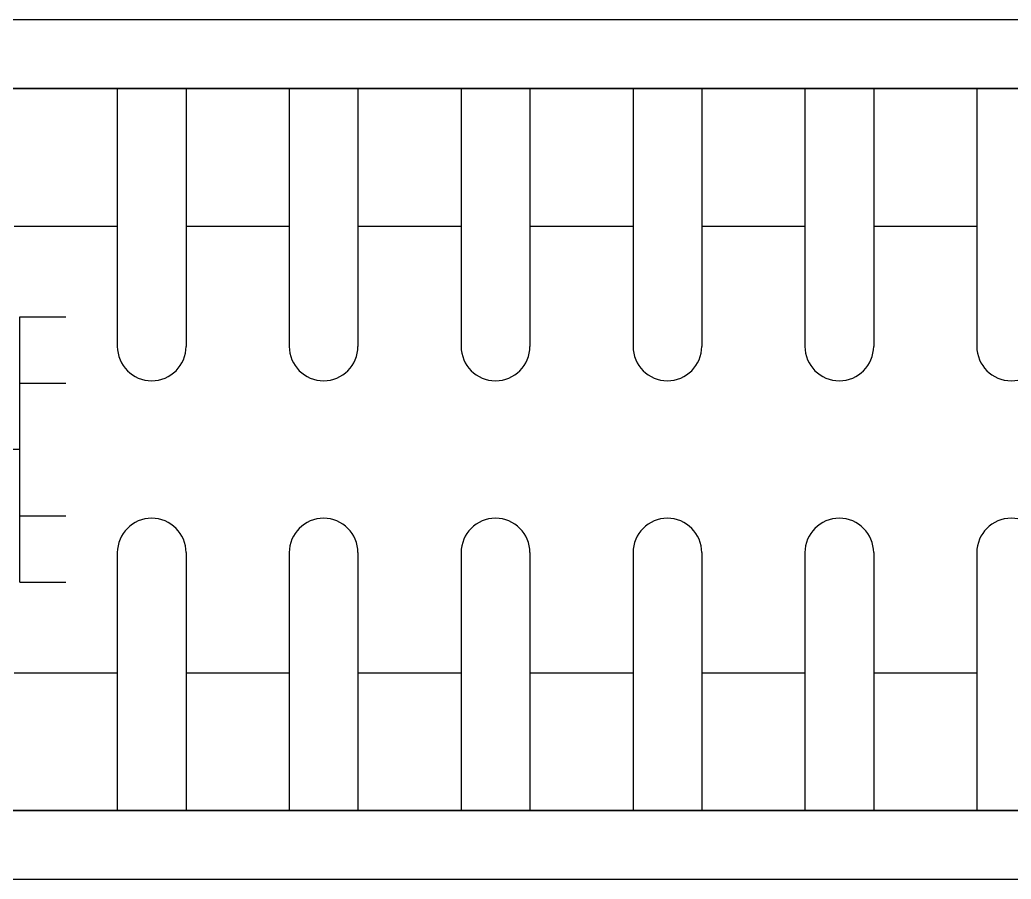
# Model space of a CAD drawing. Header units: inches. Extents: x 21 to 38546, y 13 to 15001.
# Drawn here: x 5061.22 to 5075.63, y 1357.27 to 1369.77 of the extents above; entities that cross this region are included whole.
import ezdxf

# ---------------------------------------------------------------- set-up
doc = ezdxf.new("R2010")
doc.units = ezdxf.units.IN
doc.header["$MEASUREMENT"] = 0
doc.layers.add('RAST-IST-RADYATÖR-DİNAMİK BLOK', color=83, linetype='Continuous')

# ---------------------------------------------------------------- blocks, each defined once
blk = doc.blocks.new('IS_RADYATOR-PLAN-40')
at = {"layer": 'RAST-IST-RADYATÖR-DİNAMİK BLOK', "color": 7}
for p, q in [((3.25, 11.5), (3.25, 7.75)), ((4.25, 11.5), (4.25, 7.75)), ((5.75, 11.5), (5.75, 7.75)), ((6.75, 11.5), (6.75, 7.75)), ((8.25, 11.5), (8.25, 7.75)), ((9.25, 11.5), (9.25, 7.75)), ((10.75, 11.5), (10.75, 7.75)), ((11.75, 11.5), (11.75, 7.75)), ((13.25, 11.5), (13.25, 7.75)), ((2.5, 9.5), (3.25, 9.5)), ((4.25, 9.5), (5, 9.5)), ((5, 9.5), (5.75, 9.5)), ((6.75, 9.5), (7.5, 9.5)), ((7.5, 9.5), (8.25, 9.5)), ((9.25, 9.5), (10, 9.5)), ((10, 9.5), (10.75, 9.5)), ((11.75, 9.5), (12.5, 9.5)), ((12.5, 9.5), (13.25, 9.5)), ((-0.668, 6.25), (-2.385, 6.25)), ((3.25, 4.75), (3.25, 1)), ((4.25, 4.75), (4.25, 1)), ((5.75, 4.75), (5.75, 1)), ((6.75, 4.75), (6.75, 1)), ((8.25, 4.75), (8.25, 1)), ((9.25, 4.75), (9.25, 1)), ((10.75, 4.75), (10.75, 1)), ((11.75, 4.75), (11.75, 1)), ((13.25, 4.75), (13.25, 1)), ((2.5, 3), (3.25, 3)), ((4.25, 3), (5, 3)), ((5, 3), (5.75, 3)), ((6.75, 3), (7.5, 3)), ((7.5, 3), (8.25, 3)), ((9.25, 3), (10, 3)), ((10, 3), (10.75, 3)), ((11.75, 3), (12.5, 3)), ((12.5, 3), (13.25, 3))]:
    blk.add_line(p, q, dxfattribs=at)
at = {"layer": 'RAST-IST-RADYATÖR-DİNAMİK BLOK'}
for p, q in [((-0.668, 7.214), (-0.668, 8.178)), ((-0.668, 8.178), (0, 8.178)), ((-0.668, 5.286), (-0.668, 7.214)), ((-0.668, 7.214), (0, 7.214)), ((-0.668, 4.322), (-0.668, 5.286)), ((-0.668, 5.286), (0, 5.286)), ((-0.668, 4.322), (0, 4.322))]:
    blk.add_line(p, q, dxfattribs=at)
for points in [[(0, 0), (40, 0), (40, 12.5), (0, 12.5)], [(2.5, 11.5), (37.5, 11.5), (37.5, 1), (2.5, 1)]]:
    blk.add_lwpolyline(points, dxfattribs=at)
at = {"layer": 'RAST-IST-RADYATÖR-DİNAMİK BLOK', "color": 7}
for centre, start, end in [((3.75, 7.75), 180, 0), ((6.25, 7.75), 180, 0), ((8.75, 7.75), 180, 0), ((11.25, 7.75), 180, 0), ((13.75, 7.75), 180, 0), ((3.75, 4.75), 0, 180), ((6.25, 4.75), 0, 180), ((8.75, 4.75), 0, 180), ((11.25, 4.75), 0, 180), ((13.75, 4.75), 0, 180)]:
    blk.add_arc(centre, 0.5, start, end, dxfattribs=at)
blk = doc.blocks.new('IS_RADYATOR-PLAN-50')
at = {"layer": 'RAST-IST-RADYATÖR-DİNAMİK BLOK', "color": 7}
for p, q in [((3.25, 11.5), (3.25, 7.75)), ((4.25, 11.5), (4.25, 7.75)), ((5.75, 11.5), (5.75, 7.75)), ((6.75, 11.5), (6.75, 7.75)), ((8.25, 11.5), (8.25, 7.75)), ((9.25, 11.5), (9.25, 7.75)), ((10.75, 11.5), (10.75, 7.75)), ((11.75, 11.5), (11.75, 7.75)), ((13.25, 11.5), (13.25, 7.75)), ((2.5, 9.5), (3.25, 9.5)), ((4.25, 9.5), (5, 9.5)), ((5, 9.5), (5.75, 9.5)), ((6.75, 9.5), (7.5, 9.5)), ((7.5, 9.5), (8.25, 9.5)), ((9.25, 9.5), (10, 9.5)), ((10, 9.5), (10.75, 9.5)), ((11.75, 9.5), (12.5, 9.5)), ((12.5, 9.5), (13.25, 9.5)), ((-0.668, 6.25), (-2.385, 6.25)), ((3.25, 4.75), (3.25, 1)), ((4.25, 4.75), (4.25, 1)), ((5.75, 4.75), (5.75, 1)), ((6.75, 4.75), (6.75, 1)), ((8.25, 4.75), (8.25, 1)), ((9.25, 4.75), (9.25, 1)), ((10.75, 4.75), (10.75, 1)), ((11.75, 4.75), (11.75, 1)), ((13.25, 4.75), (13.25, 1)), ((2.5, 3), (3.25, 3)), ((4.25, 3), (5, 3)), ((5, 3), (5.75, 3)), ((6.75, 3), (7.5, 3)), ((7.5, 3), (8.25, 3)), ((9.25, 3), (10, 3)), ((10, 3), (10.75, 3)), ((11.75, 3), (12.5, 3)), ((12.5, 3), (13.25, 3))]:
    blk.add_line(p, q, dxfattribs=at)
at = {"layer": 'RAST-IST-RADYATÖR-DİNAMİK BLOK'}
for p, q in [((-0.668, 7.214), (-0.668, 8.178)), ((-0.668, 8.178), (0, 8.178)), ((-0.668, 5.286), (-0.668, 7.214)), ((-0.668, 7.214), (0, 7.214)), ((-0.668, 4.322), (-0.668, 5.286)), ((-0.668, 5.286), (0, 5.286)), ((-0.668, 4.322), (0, 4.322))]:
    blk.add_line(p, q, dxfattribs=at)
for points in [[(0, 0), (50, 0), (50, 12.5), (0, 12.5)], [(2.5, 11.5), (47.5, 11.5), (47.5, 1), (2.5, 1)]]:
    blk.add_lwpolyline(points, dxfattribs=at)
at = {"layer": 'RAST-IST-RADYATÖR-DİNAMİK BLOK', "color": 7}
for centre, start, end in [((3.75, 7.75), 180, 0), ((6.25, 7.75), 180, 0), ((8.75, 7.75), 180, 0), ((11.25, 7.75), 180, 0), ((13.75, 7.75), 180, 0), ((3.75, 4.75), 0, 180), ((6.25, 4.75), 0, 180), ((8.75, 4.75), 0, 180), ((11.25, 4.75), 0, 180), ((13.75, 4.75), 0, 180)]:
    blk.add_arc(centre, 0.5, start, end, dxfattribs=at)
blk = doc.blocks.new('IS_RADYATOR-PLAN-60')
at = {"layer": 'RAST-IST-RADYATÖR-DİNAMİK BLOK', "color": 7}
for p, q in [((3.25, 11.5), (3.25, 7.75)), ((4.25, 11.5), (4.25, 7.75)), ((5.75, 11.5), (5.75, 7.75)), ((6.75, 11.5), (6.75, 7.75)), ((8.25, 11.5), (8.25, 7.75)), ((9.25, 11.5), (9.25, 7.75)), ((10.75, 11.5), (10.75, 7.75)), ((11.75, 11.5), (11.75, 7.75)), ((13.25, 11.5), (13.25, 7.75)), ((2.5, 9.5), (3.25, 9.5)), ((4.25, 9.5), (5, 9.5)), ((5, 9.5), (5.75, 9.5)), ((6.75, 9.5), (7.5, 9.5)), ((7.5, 9.5), (8.25, 9.5)), ((9.25, 9.5), (10, 9.5)), ((10, 9.5), (10.75, 9.5)), ((11.75, 9.5), (12.5, 9.5)), ((12.5, 9.5), (13.25, 9.5)), ((-0.668, 6.25), (-2.385, 6.25)), ((3.25, 4.75), (3.25, 1)), ((4.25, 4.75), (4.25, 1)), ((5.75, 4.75), (5.75, 1)), ((6.75, 4.75), (6.75, 1)), ((8.25, 4.75), (8.25, 1)), ((9.25, 4.75), (9.25, 1)), ((10.75, 4.75), (10.75, 1)), ((11.75, 4.75), (11.75, 1)), ((13.25, 4.75), (13.25, 1)), ((2.5, 3), (3.25, 3)), ((4.25, 3), (5, 3)), ((5, 3), (5.75, 3)), ((6.75, 3), (7.5, 3)), ((7.5, 3), (8.25, 3)), ((9.25, 3), (10, 3)), ((10, 3), (10.75, 3)), ((11.75, 3), (12.5, 3)), ((12.5, 3), (13.25, 3))]:
    blk.add_line(p, q, dxfattribs=at)
at = {"layer": 'RAST-IST-RADYATÖR-DİNAMİK BLOK'}
for p, q in [((-0.668, 7.214), (-0.668, 8.178)), ((-0.668, 8.178), (0, 8.178)), ((-0.668, 5.286), (-0.668, 7.214)), ((-0.668, 7.214), (0, 7.214)), ((-0.668, 4.322), (-0.668, 5.286)), ((-0.668, 5.286), (0, 5.286)), ((-0.668, 4.322), (0, 4.322))]:
    blk.add_line(p, q, dxfattribs=at)
for points in [[(0, 0), (60, 0), (60, 12.5), (0, 12.5)], [(2.5, 11.5), (57.5, 11.5), (57.5, 1), (2.5, 1)]]:
    blk.add_lwpolyline(points, dxfattribs=at)
at = {"layer": 'RAST-IST-RADYATÖR-DİNAMİK BLOK', "color": 7}
for centre, start, end in [((3.75, 7.75), 180, 0), ((6.25, 7.75), 180, 0), ((8.75, 7.75), 180, 0), ((11.25, 7.75), 180, 0), ((13.75, 7.75), 180, 0), ((3.75, 4.75), 0, 180), ((6.25, 4.75), 0, 180), ((8.75, 4.75), 0, 180), ((11.25, 4.75), 0, 180), ((13.75, 4.75), 0, 180)]:
    blk.add_arc(centre, 0.5, start, end, dxfattribs=at)
blk = doc.blocks.new('IS_RADYATOR-PLAN-70')
at = {"layer": 'RAST-IST-RADYATÖR-DİNAMİK BLOK', "color": 7}
for p, q in [((3.25, 11.5), (3.25, 7.75)), ((4.25, 11.5), (4.25, 7.75)), ((5.75, 11.5), (5.75, 7.75)), ((6.75, 11.5), (6.75, 7.75)), ((8.25, 11.5), (8.25, 7.75)), ((9.25, 11.5), (9.25, 7.75)), ((10.75, 11.5), (10.75, 7.75)), ((11.75, 11.5), (11.75, 7.75)), ((13.25, 11.5), (13.25, 7.75)), ((2.5, 9.5), (3.25, 9.5)), ((4.25, 9.5), (5, 9.5)), ((5, 9.5), (5.75, 9.5)), ((6.75, 9.5), (7.5, 9.5)), ((7.5, 9.5), (8.25, 9.5)), ((9.25, 9.5), (10, 9.5)), ((10, 9.5), (10.75, 9.5)), ((11.75, 9.5), (12.5, 9.5)), ((12.5, 9.5), (13.25, 9.5)), ((-0.668, 6.25), (-2.385, 6.25)), ((3.25, 4.75), (3.25, 1)), ((4.25, 4.75), (4.25, 1)), ((5.75, 4.75), (5.75, 1)), ((6.75, 4.75), (6.75, 1)), ((8.25, 4.75), (8.25, 1)), ((9.25, 4.75), (9.25, 1)), ((10.75, 4.75), (10.75, 1)), ((11.75, 4.75), (11.75, 1)), ((13.25, 4.75), (13.25, 1)), ((2.5, 3), (3.25, 3)), ((4.25, 3), (5, 3)), ((5, 3), (5.75, 3)), ((6.75, 3), (7.5, 3)), ((7.5, 3), (8.25, 3)), ((9.25, 3), (10, 3)), ((10, 3), (10.75, 3)), ((11.75, 3), (12.5, 3)), ((12.5, 3), (13.25, 3))]:
    blk.add_line(p, q, dxfattribs=at)
at = {"layer": 'RAST-IST-RADYATÖR-DİNAMİK BLOK'}
for p, q in [((-0.668, 7.214), (-0.668, 8.178)), ((-0.668, 8.178), (0, 8.178)), ((-0.668, 5.286), (-0.668, 7.214)), ((-0.668, 7.214), (0, 7.214)), ((-0.668, 4.322), (-0.668, 5.286)), ((-0.668, 5.286), (0, 5.286)), ((-0.668, 4.322), (0, 4.322))]:
    blk.add_line(p, q, dxfattribs=at)
for points in [[(0, 0), (70, 0), (70, 12.5), (0, 12.5)], [(2.5, 11.5), (67.5, 11.5), (67.5, 1), (2.5, 1)]]:
    blk.add_lwpolyline(points, dxfattribs=at)
at = {"layer": 'RAST-IST-RADYATÖR-DİNAMİK BLOK', "color": 7}
for centre, start, end in [((3.75, 7.75), 180, 0), ((6.25, 7.75), 180, 0), ((8.75, 7.75), 180, 0), ((11.25, 7.75), 180, 0), ((13.75, 7.75), 180, 0), ((3.75, 4.75), 0, 180), ((6.25, 4.75), 0, 180), ((8.75, 4.75), 0, 180), ((11.25, 4.75), 0, 180), ((13.75, 4.75), 0, 180)]:
    blk.add_arc(centre, 0.5, start, end, dxfattribs=at)
blk = doc.blocks.new('IS_RADYATOR-PLAN-80')
at = {"layer": 'RAST-IST-RADYATÖR-DİNAMİK BLOK', "color": 7}
for p, q in [((3.25, 11.5), (3.25, 7.75)), ((4.25, 11.5), (4.25, 7.75)), ((5.75, 11.5), (5.75, 7.75)), ((6.75, 11.5), (6.75, 7.75)), ((8.25, 11.5), (8.25, 7.75)), ((9.25, 11.5), (9.25, 7.75)), ((10.75, 11.5), (10.75, 7.75)), ((11.75, 11.5), (11.75, 7.75)), ((13.25, 11.5), (13.25, 7.75)), ((2.5, 9.5), (3.25, 9.5)), ((4.25, 9.5), (5, 9.5)), ((5, 9.5), (5.75, 9.5)), ((6.75, 9.5), (7.5, 9.5)), ((7.5, 9.5), (8.25, 9.5)), ((9.25, 9.5), (10, 9.5)), ((10, 9.5), (10.75, 9.5)), ((11.75, 9.5), (12.5, 9.5)), ((12.5, 9.5), (13.25, 9.5)), ((-0.668, 6.25), (-2.385, 6.25)), ((3.25, 4.75), (3.25, 1)), ((4.25, 4.75), (4.25, 1)), ((5.75, 4.75), (5.75, 1)), ((6.75, 4.75), (6.75, 1)), ((8.25, 4.75), (8.25, 1)), ((9.25, 4.75), (9.25, 1)), ((10.75, 4.75), (10.75, 1)), ((11.75, 4.75), (11.75, 1)), ((13.25, 4.75), (13.25, 1)), ((2.5, 3), (3.25, 3)), ((4.25, 3), (5, 3)), ((5, 3), (5.75, 3)), ((6.75, 3), (7.5, 3)), ((7.5, 3), (8.25, 3)), ((9.25, 3), (10, 3)), ((10, 3), (10.75, 3)), ((11.75, 3), (12.5, 3)), ((12.5, 3), (13.25, 3))]:
    blk.add_line(p, q, dxfattribs=at)
at = {"layer": 'RAST-IST-RADYATÖR-DİNAMİK BLOK'}
for p, q in [((-0.668, 7.214), (-0.668, 8.178)), ((-0.668, 8.178), (0, 8.178)), ((-0.668, 5.286), (-0.668, 7.214)), ((-0.668, 7.214), (0, 7.214)), ((-0.668, 4.322), (-0.668, 5.286)), ((-0.668, 5.286), (0, 5.286)), ((-0.668, 4.322), (0, 4.322))]:
    blk.add_line(p, q, dxfattribs=at)
for points in [[(0, 0), (80, 0), (80, 12.5), (0, 12.5)], [(2.5, 11.5), (77.5, 11.5), (77.5, 1), (2.5, 1)]]:
    blk.add_lwpolyline(points, dxfattribs=at)
at = {"layer": 'RAST-IST-RADYATÖR-DİNAMİK BLOK', "color": 7}
for centre, start, end in [((3.75, 7.75), 180, 0), ((6.25, 7.75), 180, 0), ((8.75, 7.75), 180, 0), ((11.25, 7.75), 180, 0), ((13.75, 7.75), 180, 0), ((3.75, 4.75), 0, 180), ((6.25, 4.75), 0, 180), ((8.75, 4.75), 0, 180), ((11.25, 4.75), 0, 180), ((13.75, 4.75), 0, 180)]:
    blk.add_arc(centre, 0.5, start, end, dxfattribs=at)
blk = doc.blocks.new('IS_RADYATOR-PLAN-90')
at = {"layer": 'RAST-IST-RADYATÖR-DİNAMİK BLOK', "color": 7}
for p, q in [((3.25, 11.5), (3.25, 7.75)), ((4.25, 11.5), (4.25, 7.75)), ((5.75, 11.5), (5.75, 7.75)), ((6.75, 11.5), (6.75, 7.75)), ((8.25, 11.5), (8.25, 7.75)), ((9.25, 11.5), (9.25, 7.75)), ((10.75, 11.5), (10.75, 7.75)), ((11.75, 11.5), (11.75, 7.75)), ((13.25, 11.5), (13.25, 7.75)), ((2.5, 9.5), (3.25, 9.5)), ((4.25, 9.5), (5, 9.5)), ((5, 9.5), (5.75, 9.5)), ((6.75, 9.5), (7.5, 9.5)), ((7.5, 9.5), (8.25, 9.5)), ((9.25, 9.5), (10, 9.5)), ((10, 9.5), (10.75, 9.5)), ((11.75, 9.5), (12.5, 9.5)), ((12.5, 9.5), (13.25, 9.5)), ((-0.668, 6.25), (-2.385, 6.25)), ((3.25, 4.75), (3.25, 1)), ((4.25, 4.75), (4.25, 1)), ((5.75, 4.75), (5.75, 1)), ((6.75, 4.75), (6.75, 1)), ((8.25, 4.75), (8.25, 1)), ((9.25, 4.75), (9.25, 1)), ((10.75, 4.75), (10.75, 1)), ((11.75, 4.75), (11.75, 1)), ((13.25, 4.75), (13.25, 1)), ((2.5, 3), (3.25, 3)), ((4.25, 3), (5, 3)), ((5, 3), (5.75, 3)), ((6.75, 3), (7.5, 3)), ((7.5, 3), (8.25, 3)), ((9.25, 3), (10, 3)), ((10, 3), (10.75, 3)), ((11.75, 3), (12.5, 3)), ((12.5, 3), (13.25, 3))]:
    blk.add_line(p, q, dxfattribs=at)
at = {"layer": 'RAST-IST-RADYATÖR-DİNAMİK BLOK'}
for p, q in [((-0.668, 7.214), (-0.668, 8.178)), ((-0.668, 8.178), (0, 8.178)), ((-0.668, 5.286), (-0.668, 7.214)), ((-0.668, 7.214), (0, 7.214)), ((-0.668, 4.322), (-0.668, 5.286)), ((-0.668, 5.286), (0, 5.286)), ((-0.668, 4.322), (0, 4.322))]:
    blk.add_line(p, q, dxfattribs=at)
for points in [[(0, 0), (90, 0), (90, 12.5), (0, 12.5)], [(2.5, 11.5), (87.5, 11.5), (87.5, 1), (2.5, 1)]]:
    blk.add_lwpolyline(points, dxfattribs=at)
at = {"layer": 'RAST-IST-RADYATÖR-DİNAMİK BLOK', "color": 7}
for centre, start, end in [((3.75, 7.75), 180, 0), ((6.25, 7.75), 180, 0), ((8.75, 7.75), 180, 0), ((11.25, 7.75), 180, 0), ((13.75, 7.75), 180, 0), ((3.75, 4.75), 0, 180), ((6.25, 4.75), 0, 180), ((8.75, 4.75), 0, 180), ((11.25, 4.75), 0, 180), ((13.75, 4.75), 0, 180)]:
    blk.add_arc(centre, 0.5, start, end, dxfattribs=at)
blk = doc.blocks.new('IS_RADYATOR-PLAN-100')
at = {"layer": 'RAST-IST-RADYATÖR-DİNAMİK BLOK', "color": 7}
for p, q in [((3.25, 11.5), (3.25, 7.75)), ((4.25, 11.5), (4.25, 7.75)), ((5.75, 11.5), (5.75, 7.75)), ((6.75, 11.5), (6.75, 7.75)), ((8.25, 11.5), (8.25, 7.75)), ((9.25, 11.5), (9.25, 7.75)), ((10.75, 11.5), (10.75, 7.75)), ((11.75, 11.5), (11.75, 7.75)), ((13.25, 11.5), (13.25, 7.75)), ((2.5, 9.5), (3.25, 9.5)), ((4.25, 9.5), (5, 9.5)), ((5, 9.5), (5.75, 9.5)), ((6.75, 9.5), (7.5, 9.5)), ((7.5, 9.5), (8.25, 9.5)), ((9.25, 9.5), (10, 9.5)), ((10, 9.5), (10.75, 9.5)), ((11.75, 9.5), (12.5, 9.5)), ((12.5, 9.5), (13.25, 9.5)), ((-0.668, 6.25), (-2.385, 6.25)), ((3.25, 4.75), (3.25, 1)), ((4.25, 4.75), (4.25, 1)), ((5.75, 4.75), (5.75, 1)), ((6.75, 4.75), (6.75, 1)), ((8.25, 4.75), (8.25, 1)), ((9.25, 4.75), (9.25, 1)), ((10.75, 4.75), (10.75, 1)), ((11.75, 4.75), (11.75, 1)), ((13.25, 4.75), (13.25, 1)), ((2.5, 3), (3.25, 3)), ((4.25, 3), (5, 3)), ((5, 3), (5.75, 3)), ((6.75, 3), (7.5, 3)), ((7.5, 3), (8.25, 3)), ((9.25, 3), (10, 3)), ((10, 3), (10.75, 3)), ((11.75, 3), (12.5, 3)), ((12.5, 3), (13.25, 3))]:
    blk.add_line(p, q, dxfattribs=at)
at = {"layer": 'RAST-IST-RADYATÖR-DİNAMİK BLOK'}
for p, q in [((-0.668, 7.214), (-0.668, 8.178)), ((-0.668, 8.178), (0, 8.178)), ((-0.668, 5.286), (-0.668, 7.214)), ((-0.668, 7.214), (0, 7.214)), ((-0.668, 4.322), (-0.668, 5.286)), ((-0.668, 5.286), (0, 5.286)), ((-0.668, 4.322), (0, 4.322))]:
    blk.add_line(p, q, dxfattribs=at)
for points in [[(0, 0), (100, 0), (100, 12.5), (0, 12.5)], [(2.5, 11.5), (97.5, 11.5), (97.5, 1), (2.5, 1)]]:
    blk.add_lwpolyline(points, dxfattribs=at)
at = {"layer": 'RAST-IST-RADYATÖR-DİNAMİK BLOK', "color": 7}
for centre, start, end in [((3.75, 7.75), 180, 0), ((6.25, 7.75), 180, 0), ((8.75, 7.75), 180, 0), ((11.25, 7.75), 180, 0), ((13.75, 7.75), 180, 0), ((3.75, 4.75), 0, 180), ((6.25, 4.75), 0, 180), ((8.75, 4.75), 0, 180), ((11.25, 4.75), 0, 180), ((13.75, 4.75), 0, 180)]:
    blk.add_arc(centre, 0.5, start, end, dxfattribs=at)
blk = doc.blocks.new('IS_RADYATOR-PLAN-110')
at = {"layer": 'RAST-IST-RADYATÖR-DİNAMİK BLOK', "color": 7}
for p, q in [((3.25, 11.5), (3.25, 7.75)), ((4.25, 11.5), (4.25, 7.75)), ((5.75, 11.5), (5.75, 7.75)), ((6.75, 11.5), (6.75, 7.75)), ((8.25, 11.5), (8.25, 7.75)), ((9.25, 11.5), (9.25, 7.75)), ((10.75, 11.5), (10.75, 7.75)), ((11.75, 11.5), (11.75, 7.75)), ((13.25, 11.5), (13.25, 7.75)), ((2.5, 9.5), (3.25, 9.5)), ((4.25, 9.5), (5, 9.5)), ((5, 9.5), (5.75, 9.5)), ((6.75, 9.5), (7.5, 9.5)), ((7.5, 9.5), (8.25, 9.5)), ((9.25, 9.5), (10, 9.5)), ((10, 9.5), (10.75, 9.5)), ((11.75, 9.5), (12.5, 9.5)), ((12.5, 9.5), (13.25, 9.5)), ((-0.668, 6.25), (-2.385, 6.25)), ((3.25, 4.75), (3.25, 1)), ((4.25, 4.75), (4.25, 1)), ((5.75, 4.75), (5.75, 1)), ((6.75, 4.75), (6.75, 1)), ((8.25, 4.75), (8.25, 1)), ((9.25, 4.75), (9.25, 1)), ((10.75, 4.75), (10.75, 1)), ((11.75, 4.75), (11.75, 1)), ((13.25, 4.75), (13.25, 1)), ((2.5, 3), (3.25, 3)), ((4.25, 3), (5, 3)), ((5, 3), (5.75, 3)), ((6.75, 3), (7.5, 3)), ((7.5, 3), (8.25, 3)), ((9.25, 3), (10, 3)), ((10, 3), (10.75, 3)), ((11.75, 3), (12.5, 3)), ((12.5, 3), (13.25, 3))]:
    blk.add_line(p, q, dxfattribs=at)
at = {"layer": 'RAST-IST-RADYATÖR-DİNAMİK BLOK'}
for p, q in [((-0.668, 7.214), (-0.668, 8.178)), ((-0.668, 8.178), (0, 8.178)), ((-0.668, 5.286), (-0.668, 7.214)), ((-0.668, 7.214), (0, 7.214)), ((-0.668, 4.322), (-0.668, 5.286)), ((-0.668, 5.286), (0, 5.286)), ((-0.668, 4.322), (0, 4.322))]:
    blk.add_line(p, q, dxfattribs=at)
for points in [[(0, 0), (110, 0), (110, 12.5), (0, 12.5)], [(2.5, 11.5), (107.5, 11.5), (107.5, 1), (2.5, 1)]]:
    blk.add_lwpolyline(points, dxfattribs=at)
at = {"layer": 'RAST-IST-RADYATÖR-DİNAMİK BLOK', "color": 7}
for centre, start, end in [((3.75, 7.75), 180, 0), ((6.25, 7.75), 180, 0), ((8.75, 7.75), 180, 0), ((11.25, 7.75), 180, 0), ((13.75, 7.75), 180, 0), ((3.75, 4.75), 0, 180), ((6.25, 4.75), 0, 180), ((8.75, 4.75), 0, 180), ((11.25, 4.75), 0, 180), ((13.75, 4.75), 0, 180)]:
    blk.add_arc(centre, 0.5, start, end, dxfattribs=at)
blk = doc.blocks.new('IS_RADYATOR-PLAN-120')
at = {"layer": 'RAST-IST-RADYATÖR-DİNAMİK BLOK', "color": 7}
for p, q in [((3.25, 11.5), (3.25, 7.75)), ((4.25, 11.5), (4.25, 7.75)), ((5.75, 11.5), (5.75, 7.75)), ((6.75, 11.5), (6.75, 7.75)), ((8.25, 11.5), (8.25, 7.75)), ((9.25, 11.5), (9.25, 7.75)), ((10.75, 11.5), (10.75, 7.75)), ((11.75, 11.5), (11.75, 7.75)), ((13.25, 11.5), (13.25, 7.75)), ((2.5, 9.5), (3.25, 9.5)), ((4.25, 9.5), (5, 9.5)), ((5, 9.5), (5.75, 9.5)), ((6.75, 9.5), (7.5, 9.5)), ((7.5, 9.5), (8.25, 9.5)), ((9.25, 9.5), (10, 9.5)), ((10, 9.5), (10.75, 9.5)), ((11.75, 9.5), (12.5, 9.5)), ((12.5, 9.5), (13.25, 9.5)), ((-0.668, 6.25), (-2.385, 6.25)), ((3.25, 4.75), (3.25, 1)), ((4.25, 4.75), (4.25, 1)), ((5.75, 4.75), (5.75, 1)), ((6.75, 4.75), (6.75, 1)), ((8.25, 4.75), (8.25, 1)), ((9.25, 4.75), (9.25, 1)), ((10.75, 4.75), (10.75, 1)), ((11.75, 4.75), (11.75, 1)), ((13.25, 4.75), (13.25, 1)), ((2.5, 3), (3.25, 3)), ((4.25, 3), (5, 3)), ((5, 3), (5.75, 3)), ((6.75, 3), (7.5, 3)), ((7.5, 3), (8.25, 3)), ((9.25, 3), (10, 3)), ((10, 3), (10.75, 3)), ((11.75, 3), (12.5, 3)), ((12.5, 3), (13.25, 3))]:
    blk.add_line(p, q, dxfattribs=at)
at = {"layer": 'RAST-IST-RADYATÖR-DİNAMİK BLOK'}
for p, q in [((-0.668, 7.214), (-0.668, 8.178)), ((-0.668, 8.178), (0, 8.178)), ((-0.668, 5.286), (-0.668, 7.214)), ((-0.668, 7.214), (0, 7.214)), ((-0.668, 4.322), (-0.668, 5.286)), ((-0.668, 5.286), (0, 5.286)), ((-0.668, 4.322), (0, 4.322))]:
    blk.add_line(p, q, dxfattribs=at)
for points in [[(0, 0), (120, 0), (120, 12.5), (0, 12.5)], [(2.5, 11.5), (117.5, 11.5), (117.5, 1), (2.5, 1)]]:
    blk.add_lwpolyline(points, dxfattribs=at)
at = {"layer": 'RAST-IST-RADYATÖR-DİNAMİK BLOK', "color": 7}
for centre, start, end in [((3.75, 7.75), 180, 0), ((6.25, 7.75), 180, 0), ((8.75, 7.75), 180, 0), ((11.25, 7.75), 180, 0), ((13.75, 7.75), 180, 0), ((3.75, 4.75), 0, 180), ((6.25, 4.75), 0, 180), ((8.75, 4.75), 0, 180), ((11.25, 4.75), 0, 180), ((13.75, 4.75), 0, 180)]:
    blk.add_arc(centre, 0.5, start, end, dxfattribs=at)
blk = doc.blocks.new('IS_RADYATOR-PLAN-130')
at = {"layer": 'RAST-IST-RADYATÖR-DİNAMİK BLOK', "color": 7}
for p, q in [((3.25, 11.5), (3.25, 7.75)), ((4.25, 11.5), (4.25, 7.75)), ((5.75, 11.5), (5.75, 7.75)), ((6.75, 11.5), (6.75, 7.75)), ((8.25, 11.5), (8.25, 7.75)), ((9.25, 11.5), (9.25, 7.75)), ((10.75, 11.5), (10.75, 7.75)), ((11.75, 11.5), (11.75, 7.75)), ((13.25, 11.5), (13.25, 7.75)), ((2.5, 9.5), (3.25, 9.5)), ((4.25, 9.5), (5, 9.5)), ((5, 9.5), (5.75, 9.5)), ((6.75, 9.5), (7.5, 9.5)), ((7.5, 9.5), (8.25, 9.5)), ((9.25, 9.5), (10, 9.5)), ((10, 9.5), (10.75, 9.5)), ((11.75, 9.5), (12.5, 9.5)), ((12.5, 9.5), (13.25, 9.5)), ((-0.668, 6.25), (-2.385, 6.25)), ((3.25, 4.75), (3.25, 1)), ((4.25, 4.75), (4.25, 1)), ((5.75, 4.75), (5.75, 1)), ((6.75, 4.75), (6.75, 1)), ((8.25, 4.75), (8.25, 1)), ((9.25, 4.75), (9.25, 1)), ((10.75, 4.75), (10.75, 1)), ((11.75, 4.75), (11.75, 1)), ((13.25, 4.75), (13.25, 1)), ((2.5, 3), (3.25, 3)), ((4.25, 3), (5, 3)), ((5, 3), (5.75, 3)), ((6.75, 3), (7.5, 3)), ((7.5, 3), (8.25, 3)), ((9.25, 3), (10, 3)), ((10, 3), (10.75, 3)), ((11.75, 3), (12.5, 3)), ((12.5, 3), (13.25, 3))]:
    blk.add_line(p, q, dxfattribs=at)
at = {"layer": 'RAST-IST-RADYATÖR-DİNAMİK BLOK'}
for p, q in [((-0.668, 7.214), (-0.668, 8.178)), ((-0.668, 8.178), (0, 8.178)), ((-0.668, 5.286), (-0.668, 7.214)), ((-0.668, 7.214), (0, 7.214)), ((-0.668, 4.322), (-0.668, 5.286)), ((-0.668, 5.286), (0, 5.286)), ((-0.668, 4.322), (0, 4.322))]:
    blk.add_line(p, q, dxfattribs=at)
for points in [[(0, 0), (130, 0), (130, 12.5), (0, 12.5)], [(2.5, 11.5), (127.5, 11.5), (127.5, 1), (2.5, 1)]]:
    blk.add_lwpolyline(points, dxfattribs=at)
at = {"layer": 'RAST-IST-RADYATÖR-DİNAMİK BLOK', "color": 7}
for centre, start, end in [((3.75, 7.75), 180, 0), ((6.25, 7.75), 180, 0), ((8.75, 7.75), 180, 0), ((11.25, 7.75), 180, 0), ((13.75, 7.75), 180, 0), ((3.75, 4.75), 0, 180), ((6.25, 4.75), 0, 180), ((8.75, 4.75), 0, 180), ((11.25, 4.75), 0, 180), ((13.75, 4.75), 0, 180)]:
    blk.add_arc(centre, 0.5, start, end, dxfattribs=at)
blk = doc.blocks.new('IS_RADYATOR-PLAN-140')
at = {"layer": 'RAST-IST-RADYATÖR-DİNAMİK BLOK', "color": 7}
for p, q in [((3.25, 11.5), (3.25, 7.75)), ((4.25, 11.5), (4.25, 7.75)), ((5.75, 11.5), (5.75, 7.75)), ((6.75, 11.5), (6.75, 7.75)), ((8.25, 11.5), (8.25, 7.75)), ((9.25, 11.5), (9.25, 7.75)), ((10.75, 11.5), (10.75, 7.75)), ((11.75, 11.5), (11.75, 7.75)), ((13.25, 11.5), (13.25, 7.75)), ((2.5, 9.5), (3.25, 9.5)), ((4.25, 9.5), (5, 9.5)), ((5, 9.5), (5.75, 9.5)), ((6.75, 9.5), (7.5, 9.5)), ((7.5, 9.5), (8.25, 9.5)), ((9.25, 9.5), (10, 9.5)), ((10, 9.5), (10.75, 9.5)), ((11.75, 9.5), (12.5, 9.5)), ((12.5, 9.5), (13.25, 9.5)), ((-0.668, 6.25), (-2.385, 6.25)), ((3.25, 4.75), (3.25, 1)), ((4.25, 4.75), (4.25, 1)), ((5.75, 4.75), (5.75, 1)), ((6.75, 4.75), (6.75, 1)), ((8.25, 4.75), (8.25, 1)), ((9.25, 4.75), (9.25, 1)), ((10.75, 4.75), (10.75, 1)), ((11.75, 4.75), (11.75, 1)), ((13.25, 4.75), (13.25, 1)), ((2.5, 3), (3.25, 3)), ((4.25, 3), (5, 3)), ((5, 3), (5.75, 3)), ((6.75, 3), (7.5, 3)), ((7.5, 3), (8.25, 3)), ((9.25, 3), (10, 3)), ((10, 3), (10.75, 3)), ((11.75, 3), (12.5, 3)), ((12.5, 3), (13.25, 3))]:
    blk.add_line(p, q, dxfattribs=at)
at = {"layer": 'RAST-IST-RADYATÖR-DİNAMİK BLOK'}
for p, q in [((-0.668, 7.214), (-0.668, 8.178)), ((-0.668, 8.178), (0, 8.178)), ((-0.668, 5.286), (-0.668, 7.214)), ((-0.668, 7.214), (0, 7.214)), ((-0.668, 4.322), (-0.668, 5.286)), ((-0.668, 5.286), (0, 5.286)), ((-0.668, 4.322), (0, 4.322))]:
    blk.add_line(p, q, dxfattribs=at)
for points in [[(0, 0), (140, 0), (140, 12.5), (0, 12.5)], [(2.5, 11.5), (137.5, 11.5), (137.5, 1), (2.5, 1)]]:
    blk.add_lwpolyline(points, dxfattribs=at)
at = {"layer": 'RAST-IST-RADYATÖR-DİNAMİK BLOK', "color": 7}
for centre, start, end in [((3.75, 7.75), 180, 0), ((6.25, 7.75), 180, 0), ((8.75, 7.75), 180, 0), ((11.25, 7.75), 180, 0), ((13.75, 7.75), 180, 0), ((3.75, 4.75), 0, 180), ((6.25, 4.75), 0, 180), ((8.75, 4.75), 0, 180), ((11.25, 4.75), 0, 180), ((13.75, 4.75), 0, 180)]:
    blk.add_arc(centre, 0.5, start, end, dxfattribs=at)
blk = doc.blocks.new('IS_RADYATOR-PLAN-150')
at = {"layer": 'RAST-IST-RADYATÖR-DİNAMİK BLOK', "color": 7}
for p, q in [((0.75, 11.5), (0.75, 7.75)), ((1.75, 11.5), (1.75, 7.75)), ((3.25, 11.5), (3.25, 7.75)), ((4.25, 11.5), (4.25, 7.75)), ((5.75, 11.5), (5.75, 7.75)), ((6.75, 11.5), (6.75, 7.75)), ((8.25, 11.5), (8.25, 7.75)), ((9.25, 11.5), (9.25, 7.75)), ((10.75, 11.5), (10.75, 7.75)), ((11.75, 11.5), (11.75, 7.75)), ((13.25, 11.5), (13.25, 7.75)), ((-0.75, 9.5), (0, 9.5)), ((0, 9.5), (0.75, 9.5)), ((1.75, 9.5), (2.5, 9.5)), ((2.5, 9.5), (3.25, 9.5)), ((4.25, 9.5), (5, 9.5)), ((5, 9.5), (5.75, 9.5)), ((6.75, 9.5), (7.5, 9.5)), ((7.5, 9.5), (8.25, 9.5)), ((9.25, 9.5), (10, 9.5)), ((10, 9.5), (10.75, 9.5)), ((11.75, 9.5), (12.5, 9.5)), ((12.5, 9.5), (13.25, 9.5)), ((0.75, 4.75), (0.75, 1)), ((1.75, 4.75), (1.75, 1)), ((3.25, 4.75), (3.25, 1)), ((4.25, 4.75), (4.25, 1)), ((5.75, 4.75), (5.75, 1)), ((6.75, 4.75), (6.75, 1)), ((8.25, 4.75), (8.25, 1)), ((9.25, 4.75), (9.25, 1)), ((10.75, 4.75), (10.75, 1)), ((11.75, 4.75), (11.75, 1)), ((13.25, 4.75), (13.25, 1)), ((-0.75, 3), (0, 3)), ((0, 3), (0.75, 3)), ((1.75, 3), (2.5, 3)), ((2.5, 3), (3.25, 3)), ((4.25, 3), (5, 3)), ((5, 3), (5.75, 3)), ((6.75, 3), (7.5, 3)), ((7.5, 3), (8.25, 3)), ((9.25, 3), (10, 3)), ((10, 3), (10.75, 3)), ((11.75, 3), (12.5, 3)), ((12.5, 3), (13.25, 3))]:
    blk.add_line(p, q, dxfattribs=at)
at = {"layer": 'RAST-IST-RADYATÖR-DİNAMİK BLOK'}
for points in [[(-5, 0), (145, 0), (145, 12.5), (-5, 12.5)], [(-2.5, 11.5), (142.5, 11.5), (142.5, 1), (-2.5, 1)]]:
    blk.add_lwpolyline(points, dxfattribs=at)
at = {"layer": 'RAST-IST-RADYATÖR-DİNAMİK BLOK', "color": 7}
for centre, start, end in [((1.25, 7.75), 180, 0), ((3.75, 7.75), 180, 0), ((6.25, 7.75), 180, 0), ((8.75, 7.75), 180, 0), ((11.25, 7.75), 180, 0), ((13.75, 7.75), 180, 0), ((1.25, 4.75), 0, 180), ((3.75, 4.75), 0, 180), ((6.25, 4.75), 0, 180), ((8.75, 4.75), 0, 180), ((11.25, 4.75), 0, 180), ((13.75, 4.75), 0, 180)]:
    blk.add_arc(centre, 0.5, start, end, dxfattribs=at)
blk = doc.blocks.new('IS_RADYATOR-PLAN-160')
at = {"layer": 'RAST-IST-RADYATÖR-DİNAMİK BLOK', "color": 7}
for p, q in [((0.75, 11.5), (0.75, 7.75)), ((1.75, 11.5), (1.75, 7.75)), ((3.25, 11.5), (3.25, 7.75)), ((4.25, 11.5), (4.25, 7.75)), ((5.75, 11.5), (5.75, 7.75)), ((6.75, 11.5), (6.75, 7.75)), ((8.25, 11.5), (8.25, 7.75)), ((9.25, 11.5), (9.25, 7.75)), ((10.75, 11.5), (10.75, 7.75)), ((11.75, 11.5), (11.75, 7.75)), ((13.25, 11.5), (13.25, 7.75)), ((-0.75, 9.5), (0, 9.5)), ((0, 9.5), (0.75, 9.5)), ((1.75, 9.5), (2.5, 9.5)), ((2.5, 9.5), (3.25, 9.5)), ((4.25, 9.5), (5, 9.5)), ((5, 9.5), (5.75, 9.5)), ((6.75, 9.5), (7.5, 9.5)), ((7.5, 9.5), (8.25, 9.5)), ((9.25, 9.5), (10, 9.5)), ((10, 9.5), (10.75, 9.5)), ((11.75, 9.5), (12.5, 9.5)), ((12.5, 9.5), (13.25, 9.5)), ((0.75, 4.75), (0.75, 1)), ((1.75, 4.75), (1.75, 1)), ((3.25, 4.75), (3.25, 1)), ((4.25, 4.75), (4.25, 1)), ((5.75, 4.75), (5.75, 1)), ((6.75, 4.75), (6.75, 1)), ((8.25, 4.75), (8.25, 1)), ((9.25, 4.75), (9.25, 1)), ((10.75, 4.75), (10.75, 1)), ((11.75, 4.75), (11.75, 1)), ((13.25, 4.75), (13.25, 1)), ((-0.75, 3), (0, 3)), ((0, 3), (0.75, 3)), ((1.75, 3), (2.5, 3)), ((2.5, 3), (3.25, 3)), ((4.25, 3), (5, 3)), ((5, 3), (5.75, 3)), ((6.75, 3), (7.5, 3)), ((7.5, 3), (8.25, 3)), ((9.25, 3), (10, 3)), ((10, 3), (10.75, 3)), ((11.75, 3), (12.5, 3)), ((12.5, 3), (13.25, 3))]:
    blk.add_line(p, q, dxfattribs=at)
at = {"layer": 'RAST-IST-RADYATÖR-DİNAMİK BLOK'}
for points in [[(-5, 0), (155, 0), (155, 12.5), (-5, 12.5)], [(-2.5, 11.5), (152.5, 11.5), (152.5, 1), (-2.5, 1)]]:
    blk.add_lwpolyline(points, dxfattribs=at)
at = {"layer": 'RAST-IST-RADYATÖR-DİNAMİK BLOK', "color": 7}
for centre, start, end in [((1.25, 7.75), 180, 0), ((3.75, 7.75), 180, 0), ((6.25, 7.75), 180, 0), ((8.75, 7.75), 180, 0), ((11.25, 7.75), 180, 0), ((13.75, 7.75), 180, 0), ((1.25, 4.75), 0, 180), ((3.75, 4.75), 0, 180), ((6.25, 4.75), 0, 180), ((8.75, 4.75), 0, 180), ((11.25, 4.75), 0, 180), ((13.75, 4.75), 0, 180)]:
    blk.add_arc(centre, 0.5, start, end, dxfattribs=at)
blk = doc.blocks.new('IS_RADYATOR-PLAN-170')
at = {"layer": 'RAST-IST-RADYATÖR-DİNAMİK BLOK', "color": 7}
for p, q in [((0.75, 11.5), (0.75, 7.75)), ((1.75, 11.5), (1.75, 7.75)), ((3.25, 11.5), (3.25, 7.75)), ((4.25, 11.5), (4.25, 7.75)), ((5.75, 11.5), (5.75, 7.75)), ((6.75, 11.5), (6.75, 7.75)), ((8.25, 11.5), (8.25, 7.75)), ((9.25, 11.5), (9.25, 7.75)), ((10.75, 11.5), (10.75, 7.75)), ((11.75, 11.5), (11.75, 7.75)), ((13.25, 11.5), (13.25, 7.75)), ((-0.75, 9.5), (0, 9.5)), ((0, 9.5), (0.75, 9.5)), ((1.75, 9.5), (2.5, 9.5)), ((2.5, 9.5), (3.25, 9.5)), ((4.25, 9.5), (5, 9.5)), ((5, 9.5), (5.75, 9.5)), ((6.75, 9.5), (7.5, 9.5)), ((7.5, 9.5), (8.25, 9.5)), ((9.25, 9.5), (10, 9.5)), ((10, 9.5), (10.75, 9.5)), ((11.75, 9.5), (12.5, 9.5)), ((12.5, 9.5), (13.25, 9.5)), ((0.75, 4.75), (0.75, 1)), ((1.75, 4.75), (1.75, 1)), ((3.25, 4.75), (3.25, 1)), ((4.25, 4.75), (4.25, 1)), ((5.75, 4.75), (5.75, 1)), ((6.75, 4.75), (6.75, 1)), ((8.25, 4.75), (8.25, 1)), ((9.25, 4.75), (9.25, 1)), ((10.75, 4.75), (10.75, 1)), ((11.75, 4.75), (11.75, 1)), ((13.25, 4.75), (13.25, 1)), ((-0.75, 3), (0, 3)), ((0, 3), (0.75, 3)), ((1.75, 3), (2.5, 3)), ((2.5, 3), (3.25, 3)), ((4.25, 3), (5, 3)), ((5, 3), (5.75, 3)), ((6.75, 3), (7.5, 3)), ((7.5, 3), (8.25, 3)), ((9.25, 3), (10, 3)), ((10, 3), (10.75, 3)), ((11.75, 3), (12.5, 3)), ((12.5, 3), (13.25, 3))]:
    blk.add_line(p, q, dxfattribs=at)
at = {"layer": 'RAST-IST-RADYATÖR-DİNAMİK BLOK'}
for points in [[(-5, 0), (165, 0), (165, 12.5), (-5, 12.5)], [(-2.5, 11.5), (162.5, 11.5), (162.5, 1), (-2.5, 1)]]:
    blk.add_lwpolyline(points, dxfattribs=at)
at = {"layer": 'RAST-IST-RADYATÖR-DİNAMİK BLOK', "color": 7}
for centre, start, end in [((1.25, 7.75), 180, 0), ((3.75, 7.75), 180, 0), ((6.25, 7.75), 180, 0), ((8.75, 7.75), 180, 0), ((11.25, 7.75), 180, 0), ((13.75, 7.75), 180, 0), ((1.25, 4.75), 0, 180), ((3.75, 4.75), 0, 180), ((6.25, 4.75), 0, 180), ((8.75, 4.75), 0, 180), ((11.25, 4.75), 0, 180), ((13.75, 4.75), 0, 180)]:
    blk.add_arc(centre, 0.5, start, end, dxfattribs=at)
blk = doc.blocks.new('IS_RADYATOR-PLAN-180')
at = {"layer": 'RAST-IST-RADYATÖR-DİNAMİK BLOK', "color": 7}
for p, q in [((0.75, 11.5), (0.75, 7.75)), ((1.75, 11.5), (1.75, 7.75)), ((3.25, 11.5), (3.25, 7.75)), ((4.25, 11.5), (4.25, 7.75)), ((5.75, 11.5), (5.75, 7.75)), ((6.75, 11.5), (6.75, 7.75)), ((8.25, 11.5), (8.25, 7.75)), ((9.25, 11.5), (9.25, 7.75)), ((10.75, 11.5), (10.75, 7.75)), ((11.75, 11.5), (11.75, 7.75)), ((13.25, 11.5), (13.25, 7.75)), ((-0.75, 9.5), (0, 9.5)), ((0, 9.5), (0.75, 9.5)), ((1.75, 9.5), (2.5, 9.5)), ((2.5, 9.5), (3.25, 9.5)), ((4.25, 9.5), (5, 9.5)), ((5, 9.5), (5.75, 9.5)), ((6.75, 9.5), (7.5, 9.5)), ((7.5, 9.5), (8.25, 9.5)), ((9.25, 9.5), (10, 9.5)), ((10, 9.5), (10.75, 9.5)), ((11.75, 9.5), (12.5, 9.5)), ((12.5, 9.5), (13.25, 9.5)), ((0.75, 4.75), (0.75, 1)), ((1.75, 4.75), (1.75, 1)), ((3.25, 4.75), (3.25, 1)), ((4.25, 4.75), (4.25, 1)), ((5.75, 4.75), (5.75, 1)), ((6.75, 4.75), (6.75, 1)), ((8.25, 4.75), (8.25, 1)), ((9.25, 4.75), (9.25, 1)), ((10.75, 4.75), (10.75, 1)), ((11.75, 4.75), (11.75, 1)), ((13.25, 4.75), (13.25, 1)), ((-0.75, 3), (0, 3)), ((0, 3), (0.75, 3)), ((1.75, 3), (2.5, 3)), ((2.5, 3), (3.25, 3)), ((4.25, 3), (5, 3)), ((5, 3), (5.75, 3)), ((6.75, 3), (7.5, 3)), ((7.5, 3), (8.25, 3)), ((9.25, 3), (10, 3)), ((10, 3), (10.75, 3)), ((11.75, 3), (12.5, 3)), ((12.5, 3), (13.25, 3))]:
    blk.add_line(p, q, dxfattribs=at)
at = {"layer": 'RAST-IST-RADYATÖR-DİNAMİK BLOK'}
for points in [[(-5, 0), (175, 0), (175, 12.5), (-5, 12.5)], [(-2.5, 11.5), (172.5, 11.5), (172.5, 1), (-2.5, 1)]]:
    blk.add_lwpolyline(points, dxfattribs=at)
at = {"layer": 'RAST-IST-RADYATÖR-DİNAMİK BLOK', "color": 7}
for centre, start, end in [((1.25, 7.75), 180, 0), ((3.75, 7.75), 180, 0), ((6.25, 7.75), 180, 0), ((8.75, 7.75), 180, 0), ((11.25, 7.75), 180, 0), ((13.75, 7.75), 180, 0), ((1.25, 4.75), 0, 180), ((3.75, 4.75), 0, 180), ((6.25, 4.75), 0, 180), ((8.75, 4.75), 0, 180), ((11.25, 4.75), 0, 180), ((13.75, 4.75), 0, 180)]:
    blk.add_arc(centre, 0.5, start, end, dxfattribs=at)
blk = doc.blocks.new('IS_RADYATOR-PLAN-190')
at = {"layer": 'RAST-IST-RADYATÖR-DİNAMİK BLOK', "color": 7}
for p, q in [((0.75, 11.5), (0.75, 7.75)), ((1.75, 11.5), (1.75, 7.75)), ((3.25, 11.5), (3.25, 7.75)), ((4.25, 11.5), (4.25, 7.75)), ((5.75, 11.5), (5.75, 7.75)), ((6.75, 11.5), (6.75, 7.75)), ((8.25, 11.5), (8.25, 7.75)), ((9.25, 11.5), (9.25, 7.75)), ((10.75, 11.5), (10.75, 7.75)), ((11.75, 11.5), (11.75, 7.75)), ((13.25, 11.5), (13.25, 7.75)), ((-0.75, 9.5), (0, 9.5)), ((0, 9.5), (0.75, 9.5)), ((1.75, 9.5), (2.5, 9.5)), ((2.5, 9.5), (3.25, 9.5)), ((4.25, 9.5), (5, 9.5)), ((5, 9.5), (5.75, 9.5)), ((6.75, 9.5), (7.5, 9.5)), ((7.5, 9.5), (8.25, 9.5)), ((9.25, 9.5), (10, 9.5)), ((10, 9.5), (10.75, 9.5)), ((11.75, 9.5), (12.5, 9.5)), ((12.5, 9.5), (13.25, 9.5)), ((0.75, 4.75), (0.75, 1)), ((1.75, 4.75), (1.75, 1)), ((3.25, 4.75), (3.25, 1)), ((4.25, 4.75), (4.25, 1)), ((5.75, 4.75), (5.75, 1)), ((6.75, 4.75), (6.75, 1)), ((8.25, 4.75), (8.25, 1)), ((9.25, 4.75), (9.25, 1)), ((10.75, 4.75), (10.75, 1)), ((11.75, 4.75), (11.75, 1)), ((13.25, 4.75), (13.25, 1)), ((-0.75, 3), (0, 3)), ((0, 3), (0.75, 3)), ((1.75, 3), (2.5, 3)), ((2.5, 3), (3.25, 3)), ((4.25, 3), (5, 3)), ((5, 3), (5.75, 3)), ((6.75, 3), (7.5, 3)), ((7.5, 3), (8.25, 3)), ((9.25, 3), (10, 3)), ((10, 3), (10.75, 3)), ((11.75, 3), (12.5, 3)), ((12.5, 3), (13.25, 3))]:
    blk.add_line(p, q, dxfattribs=at)
at = {"layer": 'RAST-IST-RADYATÖR-DİNAMİK BLOK'}
for points in [[(-5, 0), (185, 0), (185, 12.5), (-5, 12.5)], [(182.5, 11.5), (-2.5, 11.5), (-2.5, 1), (182.5, 1)]]:
    blk.add_lwpolyline(points, dxfattribs=at)
at = {"layer": 'RAST-IST-RADYATÖR-DİNAMİK BLOK', "color": 7}
for centre, start, end in [((1.25, 7.75), 180, 0), ((3.75, 7.75), 180, 0), ((6.25, 7.75), 180, 0), ((8.75, 7.75), 180, 0), ((11.25, 7.75), 180, 0), ((13.75, 7.75), 180, 0), ((1.25, 4.75), 0, 180), ((3.75, 4.75), 0, 180), ((6.25, 4.75), 0, 180), ((8.75, 4.75), 0, 180), ((11.25, 4.75), 0, 180), ((13.75, 4.75), 0, 180)]:
    blk.add_arc(centre, 0.5, start, end, dxfattribs=at)
blk = doc.blocks.new('IS_RADYATOR-PLAN-200')
at = {"layer": 'RAST-IST-RADYATÖR-DİNAMİK BLOK', "color": 7}
for p, q in [((5.75, 11.5), (5.75, 7.75)), ((6.75, 11.5), (6.75, 7.75)), ((8.25, 11.5), (8.25, 7.75)), ((9.25, 11.5), (9.25, 7.75)), ((10.75, 11.5), (10.75, 7.75)), ((11.75, 11.5), (11.75, 7.75)), ((13.25, 11.5), (13.25, 7.75)), ((14.25, 11.5), (14.25, 7.75)), ((15.75, 11.5), (15.75, 7.75)), ((16.75, 11.5), (16.75, 7.75)), ((18.25, 11.5), (18.25, 7.75)), ((4.25, 9.5), (5, 9.5)), ((5, 9.5), (5.75, 9.5)), ((6.75, 9.5), (7.5, 9.5)), ((7.5, 9.5), (8.25, 9.5)), ((9.25, 9.5), (10, 9.5)), ((10, 9.5), (10.75, 9.5)), ((11.75, 9.5), (12.5, 9.5)), ((12.5, 9.5), (13.25, 9.5)), ((14.25, 9.5), (15, 9.5)), ((15, 9.5), (15.75, 9.5)), ((16.75, 9.5), (17.5, 9.5)), ((17.5, 9.5), (18.25, 9.5)), ((5.75, 4.75), (5.75, 1)), ((6.75, 4.75), (6.75, 1)), ((8.25, 4.75), (8.25, 1)), ((9.25, 4.75), (9.25, 1)), ((10.75, 4.75), (10.75, 1)), ((11.75, 4.75), (11.75, 1)), ((13.25, 4.75), (13.25, 1)), ((14.25, 4.75), (14.25, 1)), ((15.75, 4.75), (15.75, 1)), ((16.75, 4.75), (16.75, 1)), ((18.25, 4.75), (18.25, 1)), ((4.25, 3), (5, 3)), ((5, 3), (5.75, 3)), ((6.75, 3), (7.5, 3)), ((7.5, 3), (8.25, 3)), ((9.25, 3), (10, 3)), ((10, 3), (10.75, 3)), ((11.75, 3), (12.5, 3)), ((12.5, 3), (13.25, 3)), ((14.25, 3), (15, 3)), ((15, 3), (15.75, 3)), ((16.75, 3), (17.5, 3)), ((17.5, 3), (18.25, 3))]:
    blk.add_line(p, q, dxfattribs=at)
at = {"layer": 'RAST-IST-RADYATÖR-DİNAMİK BLOK'}
for points in [[(0, 0), (200, 0), (200, 12.5), (0, 12.5)], [(2.5, 11.5), (197.5, 11.5), (197.5, 1), (2.5, 1)]]:
    blk.add_lwpolyline(points, dxfattribs=at)
at = {"layer": 'RAST-IST-RADYATÖR-DİNAMİK BLOK', "color": 7}
for centre, start, end in [((6.25, 7.75), 180, 0), ((8.75, 7.75), 180, 0), ((11.25, 7.75), 180, 0), ((13.75, 7.75), 180, 0), ((16.25, 7.75), 180, 0), ((18.75, 7.75), 180, 0), ((6.25, 4.75), 0, 180), ((8.75, 4.75), 0, 180), ((11.25, 4.75), 0, 180), ((13.75, 4.75), 0, 180), ((16.25, 4.75), 0, 180), ((18.75, 4.75), 0, 180)]:
    blk.add_arc(centre, 0.5, start, end, dxfattribs=at)
blk = doc.blocks.new('IS_U4732')
for name, p in [('IS_RADYATOR-PLAN-40', (0, 0)), ('IS_RADYATOR-PLAN-50', (0, 0)), ('IS_RADYATOR-PLAN-60', (0, 0)), ('IS_RADYATOR-PLAN-70', (0, 0)), ('IS_RADYATOR-PLAN-80', (0, 0)), ('IS_RADYATOR-PLAN-90', (0, 0)), ('IS_RADYATOR-PLAN-100', (0, 0)), ('IS_RADYATOR-PLAN-110', (0, 0)), ('IS_RADYATOR-PLAN-120', (0, 0)), ('IS_RADYATOR-PLAN-130', (0, 0)), ('IS_RADYATOR-PLAN-140', (0, 0)), ('IS_RADYATOR-PLAN-150', (0, 0)), ('IS_RADYATOR-PLAN-160', (0, 0)), ('IS_RADYATOR-PLAN-170', (0, 0)), ('IS_RADYATOR-PLAN-180', (0, 0)), ('IS_RADYATOR-PLAN-190', (0, 0)), ('IS_RADYATOR-PLAN-200', (-5, 0))]:
    blk.add_blockref(name, p)

msp = doc.modelspace()

# ---------------------------------------------------------------- block references
at = {"layer": 'RAST-IST-RADYATÖR-DİNAMİK BLOK'}
msp.add_blockref('IS_U4732', (5061.884, 1357.266), dxfattribs=at)

doc.saveas('drawing.dxf')
